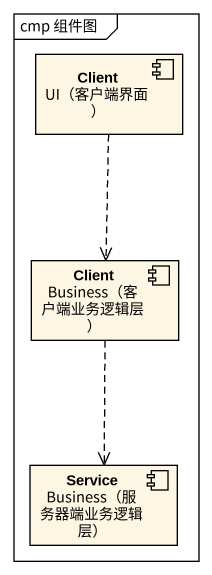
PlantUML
@startuml
mainframe cmp 组件图
component "ClientUI（客户端界面）" as ClientUI_客户端界面
component "ClientBusiness（客户端业务逻辑层）" as ClientBusiness_客户端业务逻辑层
component "ServiceBusiness（服务器端业务逻辑层）" as ServiceBusiness_服务器端业务逻辑层
ClientUI_客户端界面 ..> ClientBusiness_客户端业务逻辑层
ClientBusiness_客户端业务逻辑层 ..> ServiceBusiness_服务器端业务逻辑层
@enduml
